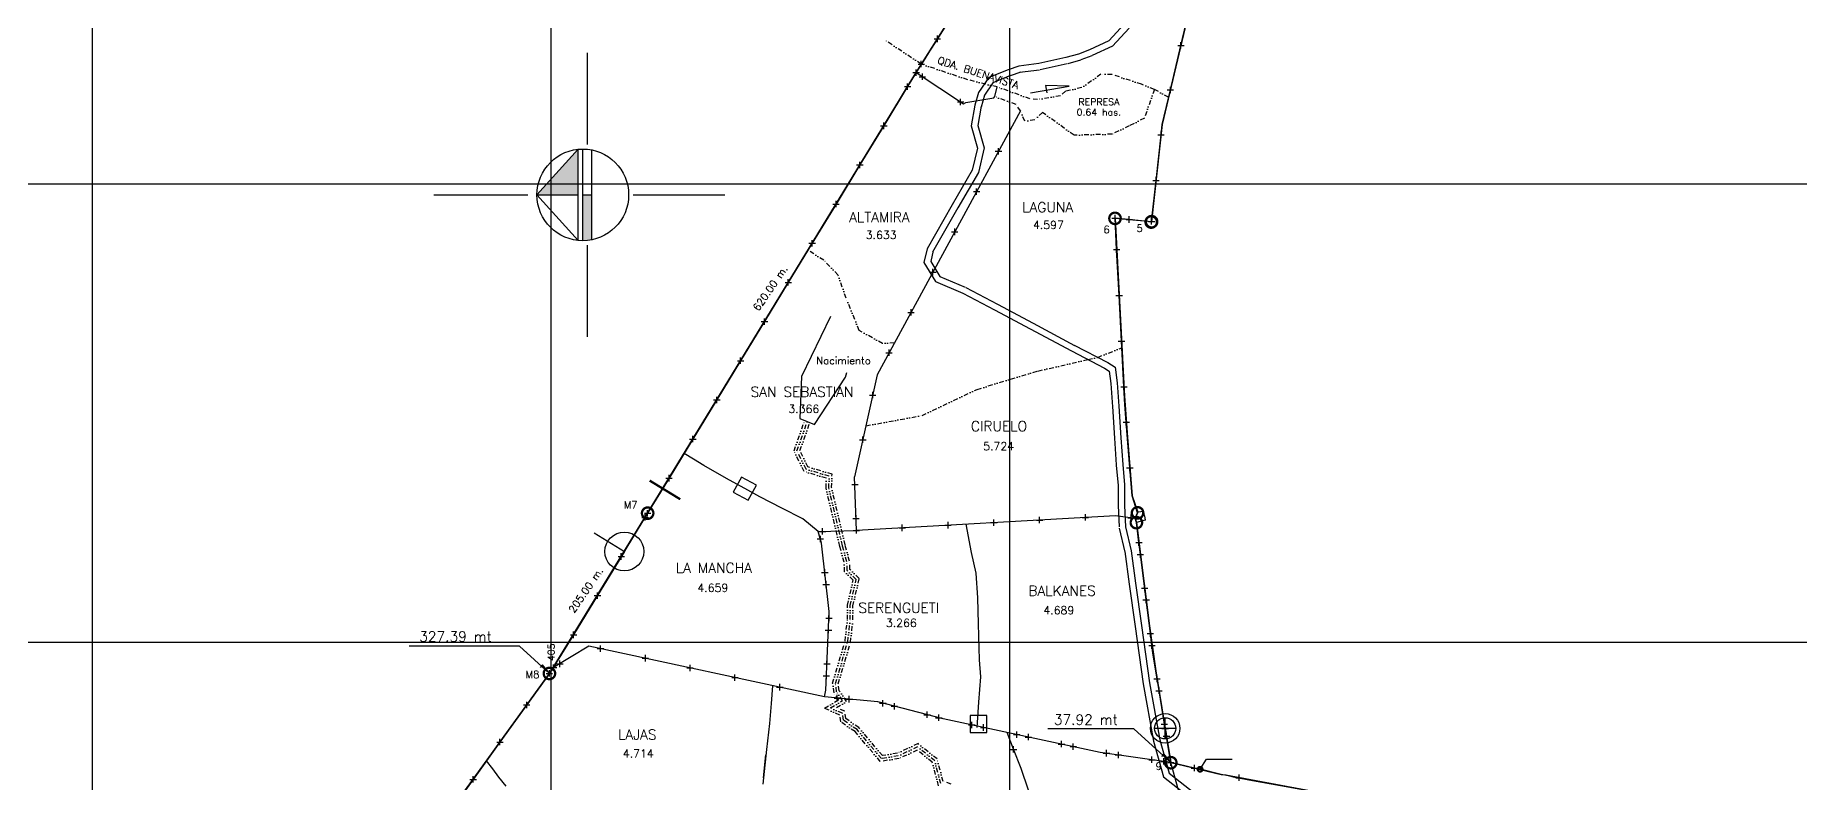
# Model space of a CAD drawing. Extents: x 14987 to 28539, y 5455 to 9112.
# Drawn here: x 25634 to 27557, y 6944 to 7759 of the extents above; entities that cross this region are included whole.
import ezdxf
from ezdxf.enums import TextEntityAlignment as Align

# ---------------------------------------------------------------- set-up
doc = ezdxf.new("R2010")
doc.units = 0
doc.header["$LTSCALE"] = 10
doc.header["$MEASUREMENT"] = 0
doc.header["$PDMODE"] = 2
doc.header["$PDSIZE"] = 3.5
doc.linetypes.add('DIVIDE', pattern=[1.25, 0.5, -0.25, 0, -0.25, 0, -0.25])
for name, color, linetype in [('AREA', 2, 'Continuous'), ('CANO', 5, 'DIVIDE'), ('CERCO', 2, 'Continuous'), ('COORD', 8, 'Continuous'), ('DIV-', 5, 'Continuous'), ('HOJA', 8, 'Continuous'), ('LIMITE', 6, 'Continuous'), ('MOJON', 2, 'Continuous'), ('MURO', 3, 'Continuous'), ('PL', 3, 'Continuous'), ('PUA', 1, 'Continuous'), ('R', 1, 'Continuous'), ('r-100', 6, 'Continuous'), ('R-100B', 6, 'Continuous'), ('R60', 2, 'Continuous')]:
    doc.layers.add(name, color=color, linetype=linetype)
doc.styles.add('textstyle4', font='')
doc.styles.get('textstyle4').set_extended_font_data('simplex')

msp = doc.modelspace()

# ---------------------------------------------------------------- hatches: boundary and pattern name
at = {"transparency": 33554687}
for points in [[(26225.6, 7634.8), (26191.5, 7597.1), (26225.6, 7597.1)], [(26225.6, 7597.1), (26191.5, 7597.1), (26180.6, 7585), (26225.6, 7585)]]:
    msp.add_hatch(color=256, dxfattribs=at).paths.add_polyline_path(points, flags=0)
h = msp.add_hatch(color=256, dxfattribs=at)
edge = h.paths.add_edge_path(flags=0)
edge.add_line((26240.6, 7585), (26230.6, 7585))
edge.add_line((26230.6, 7585), (26230.6, 7535))
edge.add_arc((26230.6, 7585), 50, 270, 281.537)
edge.add_line((26240.6, 7536.1), (26240.6, 7585))

# ---------------------------------------------------------------- linework, layer by layer
at = {"color": 4}
for p, q in [((26235.6, 7639.8), (26235.6, 7739.8)), ((26180.6, 7585), (26225.6, 7634.8)), ((26225.6, 7535.3), (26225.6, 7634.8)), ((26230.6, 7535), (26230.6, 7635)), ((26240.6, 7536.1), (26240.6, 7634)), ((26068.1, 7585), (26170.6, 7585)), ((26225.6, 7535.3), (26180.6, 7585)), ((26180.6, 7585), (26225.6, 7585)), ((26230.6, 7585), (26240.6, 7585)), ((26285.6, 7585), (26385.6, 7585)), ((26235.6, 7430.3), (26235.6, 7530.3))]:
    msp.add_line(p, q, dxfattribs=at)
msp.add_circle((26230.6, 7585), 50, dxfattribs=at)
msp.add_point((26402.7, 7404.1))
at = {"layer": 'AREA'}
for p in [(26594.1, 7718.3), (26599.7, 7727.6), (26810.9, 7559.7), (26826.5, 7558.1), (26198.7, 7069.4), (26871.7, 6966)]:
    msp.add_point(p, dxfattribs=at)
at = {"layer": 'AREA', "color": 2}
msp.add_point((26850.8, 7556), dxfattribs=at)
at = {"layer": 'CANO', "color": 152, "true_color": 0x2a7dc6}
for points in [[(26869.4, 7691.4), (26853.9, 7700), (26839.9, 7705.7), (26807.8, 7716.2), (26795.6, 7716.6), (26774.7, 7702), (26756.9, 7698.1), (26751.3, 7693.1), (26726.5, 7688.9), (26718.2, 7689.8), (26682.4, 7702.7), (26650.6, 7710.5), (26599.7, 7727.6), (26559.9, 7753.9)], [(26853.9, 7700), (26842.9, 7668.7), (26826.4, 7660.2), (26807.8, 7651.2), (26766.2, 7650.1), (26731.8, 7675), (26723.3, 7666.7), (26712.5, 7665.5), (26707.7, 7676.5), (26703, 7683.7), (26679.9, 7692.1)]]:
    msp.add_lwpolyline(points, dxfattribs=at)
at = {"layer": 'CANO', "color": 12, "true_color": 0xd01114}
for points in [[(26570.4, 7423.5), (26557.5, 7423), (26531.9, 7437.2), (26517.7, 7472.5), (26508.8, 7497.8), (26493.3, 7513.7), (26476.2, 7524.7)], [(26539.3, 7333.2), (26600.5, 7344.3), (26660.6, 7372.9), (26726.9, 7392.9), (26781.4, 7405.4), (26792, 7407.8), (26818.4, 7418.3)]]:
    msp.add_lwpolyline(points, dxfattribs=at)
at = {"layer": 'CANO'}
for points in [[(26618.5, 6940.6), (26611.6, 6966.4), (26595.2, 6979.5), (26575.5, 6970.3), (26555, 6967.1), (26527.5, 6999.6), (26512, 7010.3), (26510.8, 7017.7), (26494.1, 7025.2), (26509.7, 7034.3), (26504.6, 7041.9), (26503, 7052.3), (26516.5, 7098.3), (26519.2, 7122), (26519.1, 7137.4), (26525.4, 7164.8), (26516.1, 7174), (26515.5, 7184.4), (26510.8, 7201.7), (26495.8, 7265.1), (26496.2, 7276.1), (26471.9, 7283.3), (26460.9, 7305.7), (26472.5, 7338.8)], [(26620.9, 6942.9), (26614.2, 6968.1), (26595.6, 6983), (26574.6, 6973.2), (26556.2, 6970.3), (26529.6, 7001.8), (26514.8, 7012.1), (26513.6, 7019.7), (26500.7, 7025.5), (26513.9, 7033.3), (26507.4, 7043.1), (26506.1, 7052.1), (26519.5, 7097.7), (26522.2, 7121.8), (26522.1, 7137.1), (26528.7, 7165.7), (26519, 7175.3), (26518.4, 7184.9), (26513.7, 7202.4), (26498.8, 7265.4), (26499.3, 7278.3), (26474, 7285.8), (26464.1, 7305.9), (26475.4, 7337.8)], [(26632.1, 6942.4), (26623.4, 6945.3), (26616.9, 6969.8), (26596.1, 6986.5), (26573.7, 6976.1), (26557.4, 6973.5), (26531.6, 7004), (26517.5, 7013.8), (26516.3, 7021.8), (26507.2, 7025.9), (26518.2, 7032.4), (26510.3, 7044.2), (26509.1, 7051.9), (26522.4, 7097.1), (26525.2, 7121.6), (26525.1, 7136.7), (26532, 7166.7), (26521.9, 7176.6), (26521.4, 7185.4), (26516.6, 7203.2), (26501.8, 7265.7), (26502.4, 7280.5), (26476.1, 7288.3), (26467.4, 7306.1), (26478.2, 7336.8)]]:
    msp.add_lwpolyline(points, dxfattribs=at)
at = {"layer": 'CERCO'}
for p, q in [((26821.2, 7771.5), (26804.1, 7753.1)), ((26826.3, 7766.7), (26808.3, 7747.3)), ((26757.4, 7734.7), (26727.8, 7728.1)), ((26771.2, 7738.6), (26757.4, 7734.7)), ((26783.1, 7743.2), (26771.2, 7738.6)), ((26785.6, 7736.7), (26773.8, 7732.1)), ((26804.1, 7753.1), (26783.1, 7743.2)), ((26808.3, 7747.3), (26786, 7736.9)), ((26694.3, 7721.5), (26673.2, 7713)), ((26696.9, 7715), (26677.8, 7707.3)), ((26706.1, 7725.5), (26694.3, 7721.5)), ((26708.3, 7718.8), (26696.5, 7714.9)), ((26727.8, 7728.1), (26706.1, 7725.5)), ((26728.7, 7721.1), (26706.9, 7718.5)), ((26758.9, 7727.8), (26729.3, 7721.3)), ((26773.1, 7731.9), (26759.3, 7727.9)), ((26662, 7696.6), (26658.1, 7682.8)), ((26673.2, 7713), (26662, 7696.6)), ((26677.8, 7707.3), (26668.5, 7693.6)), ((26658.1, 7682.8), (26654.2, 7660.2)), ((26665, 7681.6), (26661.4, 7660.6)), ((26668.5, 7693.6), (26664.8, 7680.8)), ((26654.2, 7660.2), (26661.1, 7636.1)), ((26661.4, 7660.6), (26668.3, 7636.3)), ((26661.1, 7636.1), (26655.3, 7612)), ((26668.3, 7636.3), (26661.9, 7609.4)), ((26655.3, 7612), (26633.5, 7574.2)), ((26661.9, 7609.4), (26639.6, 7570.7)), ((26633.5, 7574.2), (26606, 7526)), ((26639.6, 7570.7), (26612, 7522.5)), ((26606, 7526), (26602.5, 7511.1)), ((26612.8, 7524.4), (26610, 7512.3)), ((26602.5, 7511.1), (26615.1, 7490.5)), ((26610, 7512.3), (26619.9, 7496)), ((26615.1, 7490.5), (26645, 7477.8)), ((26619.9, 7496), (26647.7, 7484.3)), ((26648.3, 7484), (26682.7, 7465.7)), ((26645, 7477.8), (26679.4, 7459.5)), ((26682.7, 7465.7), (26721.8, 7445)), ((26679.4, 7459.5), (26718.5, 7438.9)), ((26718.5, 7438.9), (26763.3, 7414.8)), ((26721.8, 7445), (26766.6, 7420.9)), ((26763.3, 7414.8), (26799.6, 7396)), ((26766.5, 7421), (26803.1, 7402.1))]:
    msp.add_line(p, q, dxfattribs=at)
for points in [[(26749.2, 7967.7), (26633.8, 7781), (26599.7, 7727.6)], [(26494.3, 7037.5), (26237.3, 7092.9), (26198.7, 7069.4), (26594.1, 7718.3)], [(26599.7, 7727.6), (26594.1, 7718.3), (26645.6, 7684.3), (26648.4, 7685.8), (26678.6, 7690.9), (26679.9, 7692.1), (26682.4, 7702.7)], [(26707.7, 7676.5), (26551.5, 7388.7), (26527, 7277.6)], [(26850.8, 7555.7), (26810.9, 7559.7), (26821.5, 7358.7)], [(26500.8, 7452.4), (26469, 7386.8), (26467.3, 7341.1), (26475.4, 7337.8), (26483.3, 7334.5), (26517.1, 7386.2), (26518.6, 7391.1)], [(26821.6, 7356.2), (26829.6, 7256.8), (26835.6, 7238.3)], [(26843.1, 7234.8), (26843.9, 7230.3), (26834.2, 7227.8), (26852.5, 7083.1), (26871.7, 6966), (26794.8, 6977), (26623.6, 7013.5), (26552.4, 7032), (26494.3, 7037.5), (26495.5, 7044.9), (26499.4, 7130.5), (26490.9, 7205), (26487.3, 7217.8), (26529, 7219.1), (26527, 7277.6)], [(26834.2, 7227.8), (26832.8, 7232.2), (26811.4, 7235.1), (26529, 7219.1)], [(26843.1, 7234.8), (26842.2, 7239.8), (26835.7, 7238.9), (26832.8, 7232.2)], [(26198.7, 7069.4), (26063.5, 6881.5), (26079.9, 6861.4), (26145.7, 6779.4), (26200, 6709.4), (26255.2, 6642.5), (26333.6, 6544.4), (26323.6, 6495.4)], [(26853, 6525.7), (26873.9, 6538), (26871.5, 6548.2), (26865.8, 6560.1), (26860.6, 6573.6), (26808.6, 6704.1), (26806.6, 6708.4), (26805.1, 6712), (26801.5, 6724.2), (26800, 6726.5), (26791.6, 6745), (26788.8, 6756.1), (26765.2, 6803.9), (26749.1, 6855.4), (26724.1, 6918.7), (26716.7, 6935.9), (26708.4, 6959.5), (26700.1, 6980.5), (26693.2, 6998.7)], [(26871.7, 6966), (26926.7, 6952.8), (26931.8, 6952.4), (26939.9, 6950.5), (26960.8, 6946.4), (27001.7, 6939), (27101.1, 6920.8), (27134.9, 6914.5), (27187.2, 6904.4), (27235.2, 6896), (27299.6, 6886.6)]]:
    msp.add_lwpolyline(points, dxfattribs=at)
at = {"layer": 'CERCO', "color": 2}
msp.add_lwpolyline([(26949.5, 7931.2), (26918.7, 7900), (26862.3, 7661.6), (26850.8, 7555.7)], dxfattribs=at)
at = {"layer": 'COORD'}
for p, q in [((25695.7, 9012), (25695.7, 5554.6)), ((26195.7, 9012), (26195.7, 5554.6)), ((26695.7, 9012), (26695.7, 5554.6)), ((22884.7, 7597.1), (28514.9, 7597.1)), ((22884.7, 7097.1), (28514.9, 7097.1))]:
    msp.add_line(p, q, dxfattribs=at)
at = {"layer": 'DIV-'}
for p, q in [((26132.4, 6958.9), (26125.7, 6967.9)), ((26427.6, 6949.4), (26430.1, 6974.2)), ((26139.2, 6949.9), (26132.4, 6958.9)), ((26147.2, 6940), (26139.2, 6949.9))]:
    msp.add_line(p, q, dxfattribs=at)
for points in [[(26487.3, 7217.8), (26470.4, 7231.7), (26447.8, 7243.3), (26423.6, 7255.6), (26410.4, 7262.8), (26387.3, 7275.7), (26362.7, 7289.9), (26351.2, 7296.7), (26341, 7302.9)], [(26660.7, 7004.1), (26662.6, 7031.8), (26664.5, 7059.4), (26663.3, 7078.1), (26662, 7117.1), (26661.4, 7145.7), (26659.4, 7172.3), (26654.5, 7195.1), (26648.5, 7225.9)], [(26437.6, 7049.7), (26435.9, 7030.2), (26434, 7008.4), (26430.8, 6980.1), (26426.8, 6942.4)], [(26885.3, 6821.3), (26898.6, 6849.7), (26903.2, 6859.6), (26899.2, 6865.4), (26895.2, 6871.1), (26894, 6883), (26892.7, 6894.9), (26888.4, 6908.9), (26884.8, 6920.6), (26879.5, 6938.4), (26874.7, 6955.3), (26871.7, 6965.7)]]:
    msp.add_lwpolyline(points, dxfattribs=at)
for points in [[(26394.6, 7260.9), (26411, 7252), (26419.9, 7268.3), (26403.5, 7277.2)], [(26652.8, 6998.8), (26671.3, 6998.8), (26671.3, 7017.3), (26652.8, 7017.3)]]:
    msp.add_lwpolyline(points, close=True, dxfattribs=at)
at = {"layer": 'HOJA'}
for points in [[(26918.7, 7900), (26862.3, 7661.6), (26850.8, 7556), (26850.8, 7555.7), (26810.9, 7559.7), (26820.6, 7375.5), (26824.5, 7320.8), (26829.6, 7256.8), (26835.7, 7238.9), (26833, 7232.5), (26834.2, 7227.6), (26848.1, 7117.5), (26855.3, 7065.9), (26865.6, 7003.2), (26871.6, 6966.1), (26922.2, 6953.9), (26926.7, 6952.8), (26931.8, 6952.4), (27128.2, 6915.7)], [(26918.7, 7900), (26862.3, 7661.6), (26850.8, 7556), (26850.8, 7555.7), (26810.9, 7559.7), (26820.6, 7375.5), (26824.5, 7320.8), (26829.6, 7256.8), (26835.7, 7238.9), (26833, 7232.5), (26834.2, 7227.6), (26848.1, 7117.5), (26855.3, 7065.9), (26865.6, 7003.2), (26871.6, 6966.1), (26922.2, 6953.9), (26926.7, 6952.8), (26931.8, 6952.4), (27128.2, 6915.7)], [(25976.9, 6762), (26194.2, 7063.1), (26301.3, 7237.8), (26396.4, 7393.9), (26484.8, 7539), (26594.1, 7718.3), (26624.7, 7766.8)], [(25976.9, 6762), (26194.2, 7063.1), (26301.3, 7237.8), (26396.4, 7393.9), (26484.8, 7539), (26594.1, 7718.3), (26624.7, 7766.8)]]:
    msp.add_lwpolyline(points, dxfattribs=at)
at = {"layer": 'LIMITE'}
msp.add_lwpolyline([(26081.9, 6907), (26111.1, 6947.6), (26140.3, 6988.2), (26169.5, 7028.8), (26194.2, 7063.1), (26220.6, 7105.2), (26246.6, 7147.9), (26272.6, 7190.6), (26301.3, 7237.8), (26324.6, 7276), (26350.6, 7318.7), (26376.7, 7361.4), (26402.7, 7404.1), (26428.7, 7446.8), (26454.7, 7489.5), (26480.7, 7532.2), (26506.7, 7574.9), (26532.7, 7617.6), (26558.8, 7660.3), (26584.8, 7703), (26594.1, 7718.3), (26600.1, 7727.4), (26617.3, 7755.2), (26624.7, 7766.8)], dxfattribs=at)
at = {"layer": 'LIMITE', "const_width": 2.25}
msp.add_lwpolyline([(26903.7, 6956, 1), (26903.7, 6961.2, 1)], format="xyb", close=True, dxfattribs=at)
at = {"layer": 'MOJON'}
for p, q in [((26799.6, 7396), (26804.6, 7392.9)), ((26803.1, 7402.1), (26811.2, 7397.1)), ((26804.6, 7392.9), (26806.3, 7379.1)), ((26811.2, 7397.1), (26813.2, 7379.9)), ((26806.2, 7379.3), (26808.3, 7354)), ((26813.2, 7379.9), (26815.2, 7354.6)), ((26808.2, 7354.2), (26810.3, 7319.8)), ((26815.2, 7354.6), (26817.3, 7320.2)), ((26810.3, 7319.7), (26812.3, 7290.4)), ((26817.3, 7320.2), (26819.3, 7290.9)), ((26812.3, 7290.2), (26814.3, 7268)), ((26819.3, 7290.9), (26821.3, 7268.6)), ((26814.3, 7268.6), (26814.3, 7246.4)), ((26821.3, 7268.6), (26821.3, 7246.4)), ((26814.3, 7246.1), (26815.3, 7222.8)), ((26821.3, 7246.4), (26822.3, 7223.1)), ((26815.5, 7221.6), (26821.6, 7195.3)), ((26822.3, 7223.1), (26828.4, 7196.8))]:
    msp.add_line(p, q, dxfattribs=at)
at = {"layer": 'MOJON', "const_width": 2.5}
for points in [[(26810.9, 7553.1, 1), (26810.9, 7565.6, 1)], [(26850.4, 7549.1, 1), (26850.4, 7561.6, 1)], [(26850.8, 7549.5, 1), (26850.8, 7562, 1)], [(26301.3, 7231.6, 1), (26301.3, 7244.1, 1)], [(26834.2, 7221.3, 1), (26834.2, 7233.8, 1)], [(26835.5, 7232, 1), (26835.5, 7244.5, 1)], [(26194.2, 7056.8, 1), (26194.2, 7069.3, 1)], [(26871.7, 6959.5, 1), (26871.7, 6972, 1)]]:
    msp.add_lwpolyline(points, format="xyb", close=True, dxfattribs=at)
at = {"layer": 'MOJON', "color": 12, "true_color": 0xd10000, "const_width": 2.5}
msp.add_lwpolyline([(26303.5, 7273.4), (26336.9, 7253)], dxfattribs=at)
at = {"layer": 'MOJON'}
for points in [[(26821.5, 7195.9), (26826.5, 7160.4), (26833, 7114.2), (26841.7, 7051.8), (26852.9, 6989.2), (26863.7, 6950.5), (26921.6, 6904.8), (26949.8, 6875.9), (26958.8, 6861.6), (26975.5, 6830.8), (26998.5, 6804.8), (27015.5, 6789), (27021.2, 6777.6), (27027.4, 6743.5), (27030.2, 6704.6), (27031.8, 6664.6), (27032.5, 6648.2), (27031.2, 6631.7), (27026.8, 6615.6), (27020.5, 6598.3), (27020.5, 6590.3), (27022.2, 6574.2), (27028.3, 6543.6), (27035.1, 6521)], [(26828.4, 7196.8), (26833.4, 7161.4), (26839.9, 7115.2), (26848.6, 7052.9), (26859.7, 6990.7), (26869.8, 6954.5), (26926.2, 6910), (26955.4, 6880.3), (26964.8, 6865.2), (26981.3, 6834.9), (27003.5, 6809.7), (27021.2, 6793.2), (27027.9, 6779.9), (27034.3, 6744.4), (27037.1, 6705), (27038.8, 6664.9), (27039.6, 6648.1), (27038.1, 6630.4), (27033.5, 6613.5), (27027.5, 6597.1), (27027.5, 6590.7), (27029.2, 6574.9), (27032.3, 6544.7), (27039, 6521.9)]]:
    msp.add_lwpolyline(points, dxfattribs=at)
for p in [(26301.3, 7237.8), (26194.2, 7063.1)]:
    msp.add_point(p, dxfattribs=at)
at = {"layer": 'MURO'}
msp.add_line((26243.1, 7216.6), (26275.9, 7196.1), dxfattribs=at)
for points in [[(26275.9, 7196.1), (26301.3, 7237.8), (26324.6, 7276), (26350.6, 7318.7), (26376.7, 7361.4), (26402.7, 7404.1), (26428.7, 7446.8), (26454.7, 7489.5), (26480.7, 7532.2), (26506.7, 7574.9), (26532.7, 7617.6), (26558.8, 7660.3), (26584.8, 7703), (26594.1, 7718.3), (26600.1, 7727.4), (26617.3, 7755.2), (26624.7, 7766.8)], [(26275.9, 7196.1), (26246.6, 7147.9), (26220.6, 7105.2), (26194.2, 7063.1), (26169.5, 7028.8), (26140.3, 6988.2), (26111.1, 6947.6), (26081.9, 6907), (26063.5, 6881.5), (26034.2, 6841), (26002.6, 6797.5), (25976.9, 6762), (25940.9, 6727.3), (25904.9, 6692.6), (25868.8, 6657.9), (25832.8, 6623.2), (25796.8, 6588.6), (25760.8, 6553.9), (25736.7, 6530.3), (25725.5, 6518.5), (25691.1, 6482.2), (25656.8, 6445.8), (25645.5, 6433.9)]]:
    msp.add_lwpolyline(points, dxfattribs=at)
msp.add_circle((26275.9, 7196.1), 21.2, dxfattribs=at)
at = {"layer": 'PL'}
for p, q in [((26877.2, 7003.2), (26854, 7003.2)), ((26865.6, 6991.6), (26865.6, 7014.7))]:
    msp.add_line(p, q, dxfattribs=at)
for points in [[(26995.3, 6940.2), (26946.2, 6949.3), (26926.7, 6952.8), (26903.7, 6958.6), (26897.4, 6959.9), (26871.7, 6966), (26867, 6994.8), (26864.8, 7007.8), (26858.9, 7044.2), (26856.8, 7057.1), (26852.5, 7083.1), (26851.2, 7093.6), (26849.5, 7106.6), (26844.9, 7143.2), (26843.3, 7155.5), (26838.6, 7192.8), (26837, 7205.8), (26834.2, 7227.6), (26833, 7232.5), (26835.5, 7238.2), (26829.6, 7256.8), (26827.1, 7287.2), (26823.2, 7337), (26821.6, 7356.2), (26820.6, 7375.5), (26818, 7425.5), (26815.4, 7475.4), (26812.7, 7525.3), (26810.9, 7559.7), (26826.5, 7558.1), (26850.8, 7556), (26855.7, 7600.8), (26861.1, 7650.5), (26862.3, 7661.6), (26871.3, 7699.4), (26882.8, 7748), (26894.3, 7796.7)], [(26624.7, 7766.8), (26617.3, 7755.2), (26599.7, 7727.6), (26594.1, 7718.3), (26584.8, 7703), (26558.8, 7660.3), (26532.7, 7617.6), (26506.7, 7574.9), (26480.7, 7532.2), (26454.7, 7489.5), (26428.7, 7446.8), (26402.7, 7404.1), (26376.7, 7361.4), (26350.6, 7318.7), (26324.6, 7276), (26301.3, 7237.8), (26272.6, 7190.6), (26246.6, 7147.9), (26220.6, 7105.2), (26194.2, 7063.1), (26169.5, 7028.8), (26140.3, 6988.2), (26111.1, 6947.6), (26081.9, 6907)], [(26871.7, 6965.7), (26865.6, 7003.2)]]:
    msp.add_lwpolyline(points, dxfattribs=at)
for radius in [16.1, 11.6]:
    msp.add_circle((26865.6, 7003.2), radius, dxfattribs=at)
msp.add_point((26865.6, 7003.2), dxfattribs=at)
at = {"layer": 'PUA'}
for p in [(26617.3, 7755.2), (26882.8, 7748), (26600.9, 7713.8), (26584.8, 7703), (26871.3, 7699.4), (26642.6, 7686.3), (26558.8, 7660.3), (26861.1, 7650.5), (26532.7, 7617.6), (26683.9, 7632.6), (26855.7, 7600.8), (26660, 7588.6), (26506.7, 7574.9), (26636.2, 7544.7), (26480.7, 7532.2), (26812.7, 7525.3), (26612.3, 7500.7), (26454.7, 7489.5), (26815.4, 7475.4), (26428.7, 7446.8), (26588.5, 7456.8), (26818, 7425.5), (26564.6, 7412.8), (26546.7, 7366.7), (26820.6, 7375.5), (26376.7, 7361.4), (26823.2, 7337), (26350.6, 7318.7), (26535.9, 7317.9), (26324.6, 7276), (26527.3, 7269), (26827.1, 7287.2), (26298.6, 7233.3), (26528.6, 7232.1), (26728.7, 7230.4), (26778.6, 7233.2), (26828.4, 7232.8), (26492, 7218), (26528.9, 7219.1), (26579, 7221.9), (26628.9, 7224.8), (26678.8, 7227.6), (26489.6, 7209.7), (26837, 7205.8), (26838.6, 7192.8), (26272.6, 7190.6), (26494.5, 7173.2), (26496, 7160.2), (26843.3, 7156.2), (26246.6, 7147.9), (26844.9, 7143.2), (26499.1, 7123.5), (26220.6, 7105.2), (26498.5, 7110.4), (26849.5, 7106.6), (26249.9, 7090.2), (26298.8, 7079.7), (26851.2, 7093.6), (26205.6, 7073.6), (26347.6, 7069.1), (26396.5, 7058.6), (26496.2, 7060.5), (26496.8, 7073.5), (26856.8, 7057.1), (26445.4, 7048.1), (26858.9, 7044.2), (26169.5, 7028.8), (26508.1, 7036.2), (26521.1, 7035), (26557.7, 7030.6), (26570.4, 7027.3), (26606.1, 7018.1), (26618.8, 7014.8), (26654.8, 7006.9), (26667.6, 7004.1), (26864.8, 7007.8), (26140.3, 6988.2), (26700.2, 6980.2), (26703.7, 6996.4), (26716.5, 6993.7), (26752.6, 6986), (26765.4, 6983.3), (26867, 6994.8), (26801.6, 6976.1), (26814.6, 6974.2), (26851.1, 6969), (26864.1, 6967.1), (26111.1, 6947.6), (26897.4, 6959.9), (26946.2, 6949.3)]:
    msp.add_point(p, dxfattribs=at)
at = {"layer": 'R'}
for p, q in [((26161.6, 7092.7), (26041.1, 7092.7)), ((26194.2, 7063.1), (26161.6, 7092.7)), ((26186.6, 7072.6), (26184, 7069.6)), ((26194.2, 7063.1), (26186.6, 7072.6)), ((26831.6, 7002.5), (26737.7, 7002.5)), ((26871.7, 6966), (26831.6, 7002.5)), ((26864.1, 6975.5), (26861.5, 6972.5)), ((26871.7, 6966), (26864.1, 6975.5))]:
    msp.add_line(p, q, dxfattribs=at)
at = {"layer": 'R60'}
msp.add_lwpolyline([(26718.6, 7696.4), (26760.9, 7703.5), (26735, 7704.3), (26736.6, 7696.4)], dxfattribs=at)
at = {"layer": 'R60', "color": 1}
msp.add_lwpolyline([(26903.7, 6958.6), (26910.7, 6969.5), (26938.8, 6969.5)], dxfattribs=at)

# ---------------------------------------------------------------- texts
at = {"layer": 'AREA', "style": 'textstyle4'}
msp.add_text('405', height=7.5, rotation=90, dxfattribs=at).set_placement((26199.9, 7076.5))
at = {"layer": 'PL', "style": 'textstyle4'}
for s, p in [('327.39 mt', (26091.8, 7097.8)), ('37.92 mt', (26779.1, 7007.2))]:
    msp.add_text(s, height=11, dxfattribs=at).set_placement(p, align=Align.CENTER)
at = {"layer": 'r-100', "style": 'textstyle4'}
for s, p in [('ALTAMIRA', (26554, 7555.2)), ('LAGUNA', (26737.5, 7566)), ('SAN SEBASTIAN', (26469.6, 7364.7)), ('CIRUELO', (26684.4, 7327.3)), ('LA MANCHA', (26373.5, 7172.8)), ('BALKANES', (26753.2, 7147.8)), ('SERENGUETI', (26575.1, 7129.1)), ('LAJAS', (26290, 6990.9))]:
    msp.add_text(s, height=11, dxfattribs=at).set_placement(p, align=Align.CENTER)
at = {"layer": 'R-100B', "style": 'textstyle4'}
for s, p in [('3.633', (26555.9, 7536.9)), ('4.597', (26738.3, 7547.8)), ('3.366', (26471.6, 7347.2)), ('5.724', (26684, 7306.5)), ('4.659', (26372.4, 7152.1)), ('3.266', (26577.9, 7113.8)), ('4.689', (26749.6, 7127.6)), ('4.714', (26291.1, 6971.4))]:
    msp.add_text(s, height=8.73, dxfattribs=at).set_placement(p, align=Align.CENTER)
at = {"layer": 'R60', "style": 'textstyle4'}
for s, rotation, p in [('QDA. BUENAVISTA', 342.2174, (26660.5, 7714.4)), ('620.00 m.', 55.4169, (26438.3, 7481)), ('205.00 m.', 55.4169, (26237.2, 7151.7))]:
    msp.add_text(s, height=8, rotation=rotation, dxfattribs=at).set_placement(p, align=Align.CENTER)
for s, height, p in [('0.64 has.', 7.5, (26793.3, 7671.4)), ('REPRESA', 7.5, (26793.3, 7682.7)), ('6', 8, (26801.7, 7543.1)), ('5', 8, (26837.7, 7544.5)), ('Nacimiento', 8, (26514.9, 7400.2)), ('M7', 8, (26282.8, 7243.1)), ('M8', 8, (26175.7, 7058)), ('9', 8, (26858.5, 6957.8))]:
    msp.add_text(s, height=height, dxfattribs=at).set_placement(p, align=Align.CENTER)

doc.saveas('drawing.dxf')
